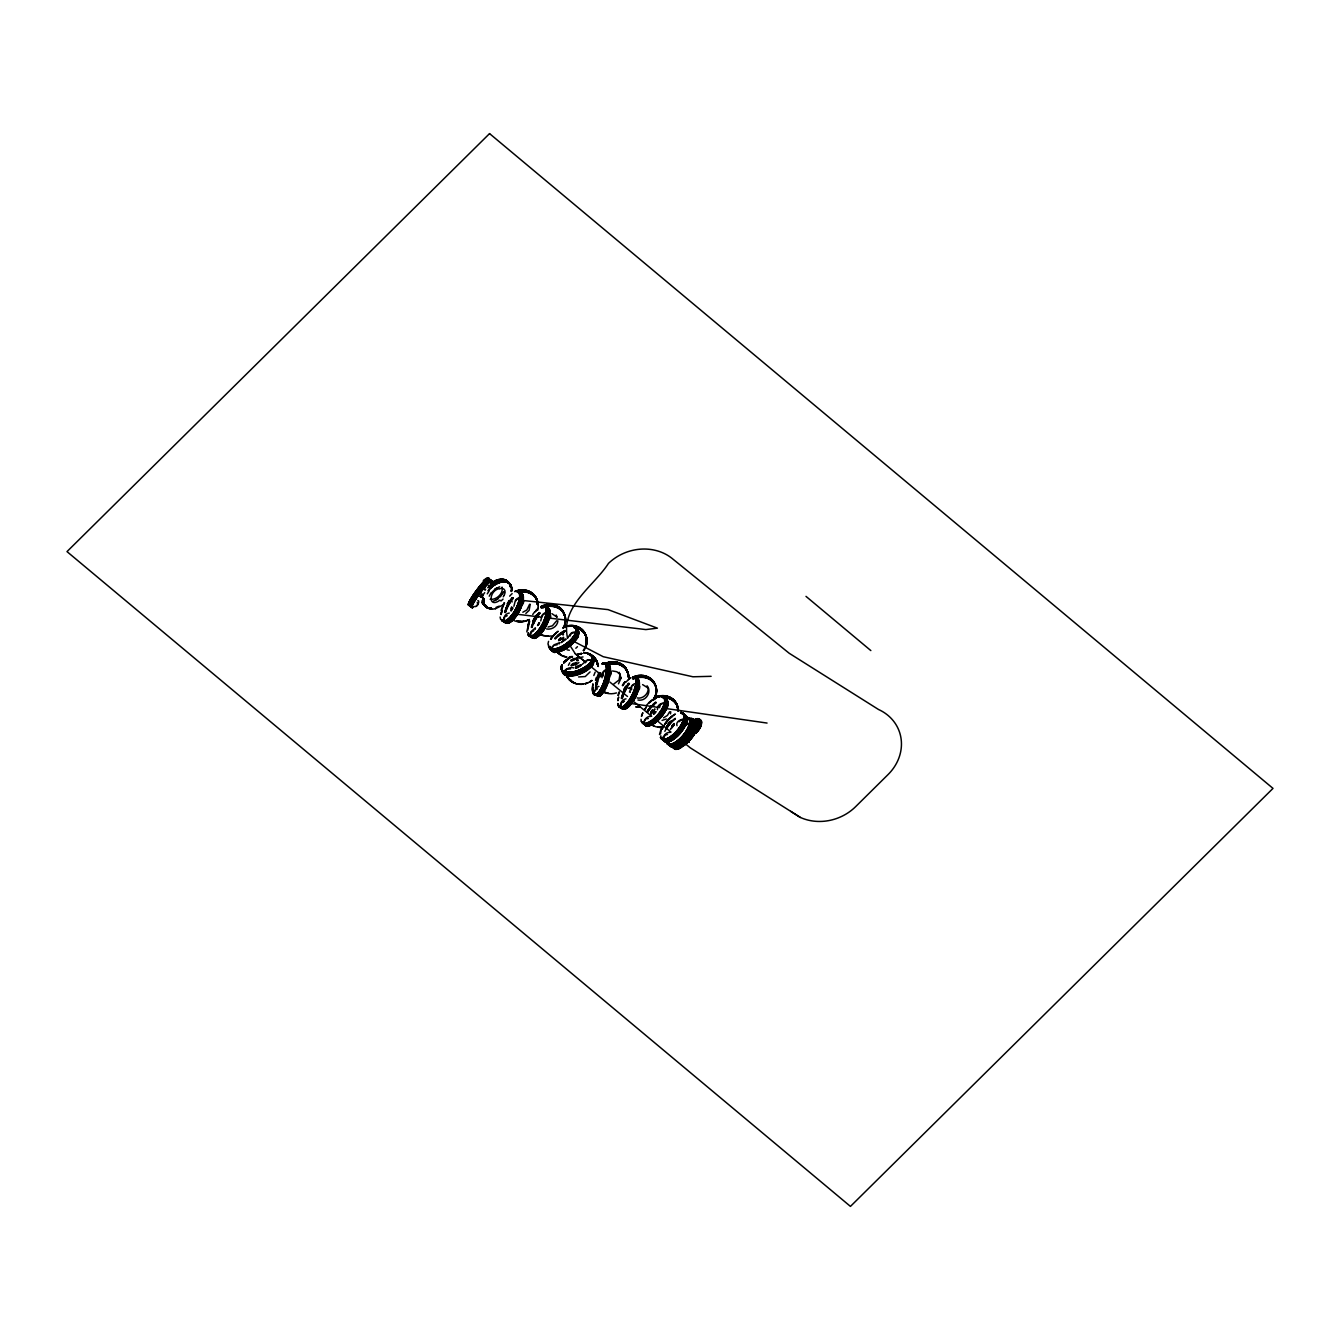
<?xml version="1.0" encoding="UTF-8"?>
<svg xmlns="http://www.w3.org/2000/svg" width="1340" height="1340" viewBox="0 0 1340 1340"><rect width="100%" height="100%" fill="white"/><g stroke="black" fill="none" stroke-linecap="round" stroke-linejoin="round"><path stroke-width="1.5" d="M477.744 604.273L477.241 602.33M526.804 631.894L529.25 620.923M527.608 630.42L529.685 621.124M660.587 733.818L661.039 730.719M649.431 725.526C640.537 727.871 643.619 716.062 650.771 716.364M644.306 721.657L645.177 719.697M668.627 741.556C659.431 743.901 663.066 731.958 669.95 732.394M686.164 723.064L685.293 725.024C688.944 720.367 696.683 727.57 690.736 730.786M485.532 589.567L485.08 589.818M485.599 589.047L485.381 589.349M484.862 589.918L485.331 589.634M511.813 601.559L512.265 601.894M538.613 616.249L537.826 617.104L538.613 616.266M563.604 634.088L562.482 634.524M577.105 660.486L578.093 660.436L577.071 660.051M578.093 660.436L577.239 660.101L578.126 660.469M600.822 676.549L599.918 676.382L600.889 676.231M629.231 687.788L628.962 688.191M669.23 718.726L669.263 718.826A16.499 6.884 -50.1 0 1 675.36 714.069A16.716 6.968 -50.1 0 0 669.196 718.709L668.61 718.96M563.319 634.741L562.867 634.256M577.607 660.536L577.523 659.682M653.635 705.292L653.25 706.113L652.915 705.175A16.716 6.968 -50.1 0 1 656.031 702.378A16.499 6.884 -50.1 0 0 647.589 711.841M603.586 675.729L603.218 672.764L605.044 670.469M659.565 707.369L660.62 704.421L662.697 703.45M653.434 713.382L654.607 709.329M670.469 713.868L670.77 711.791M600.605 676.415L600.119 676.281M621.056 678.057L618.477 683.836M468.682 603.687L469.586 604.692M659.481 734.555L661.206 728.391M529.618 604.273L526.838 610.002L522.834 612.229M537.608 610.37L538.328 606.451M557.909 620.822C557.591 626.249 551.762 630.034 546.62 628.962M549.752 617.137L548.747 619.114M537.055 614.893L538.178 615.194M563.37 634.54L562.482 634.507M653.233 705.192L653.568 706.046L652.915 705.192M668.442 718.86L669.481 718.475M547.96 643.987L548.562 641.357M631.559 689.832L631.576 687.638A3.166 2.797 -21.5 0 1 631.71 686.934M610.554 674.288L610.605 672.228L609.013 670.955M552.499 647.287L553.788 645.478M568.411 665.344L569.751 662.781M617.941 695.309L619.03 691.993M618.393 695.477L619.482 692.194M504.343 594.96C506.47 590.706 504.058 587.188 499.519 588.662M598.93 686.482C597.02 685.51 589.935 696.314 597.339 695.309A16.499 5.159 -72.5 0 0 607.74 681.038A16.499 5.159 -72.5 0 0 606.836 664.087M570.12 636.031L570.706 634.44A3.166 2.797 -21.5 0 1 573.219 632.731L575.245 633.15M501.06 610.42L504.125 602.682M501.813 609.449L504.544 602.899M527.776 625.344L529.2 621.392M537.893 615.311L537.725 614.574M668.945 741.824L668.208 743.75L673.233 746.966M593.821 675.494L595.161 672.161M669.648 711.741L667.387 715.476L663.468 717.838M483.254 580.706L486.671 578.076L490.49 580.505A16.716 2.328 -53.3 0 0 478.548 591.878A16.716 2.328 -53.3 0 0 471.328 606.484M483.79 580.84L484.477 579.818M597.339 695.309L599.734 696.247L601.292 694.807M666.583 708.374L666.533 705.778M679.011 721.757L681.893 719.496M491.328 584.608L490.658 581.409M510.691 608.913L511.696 606.802M621.006 703.483L620.856 706.23L623.552 707.922M556.703 620.755L552.432 625.78L548.027 627.019M489.234 596.183L490.859 593.201M504.309 617.472L504.544 620.705M573.771 667.973C570.639 666.014 558.211 671.29 566.988 676.03A16.499 14.623 -21.5 0 0 583.938 684.037A16.716 14.807 -21.5 0 1 566.703 676.03M650.938 714.488L651.994 712.612M503.254 596.819L504.343 594.943M510.858 610.638L512.517 607.724M511.26 610.889L512.969 608.058M538.027 624.658L539.233 622.664M537.575 625.579L539.25 622.782M538.278 625.261L539.668 622.933M594.843 691.038L595.814 689.815M610.538 675.193C614.072 665.561 599.499 668.827 602.112 677.789M562.716 640.018L563.872 638.142M590.052 671.926L585.262 676.549L578.579 676.951M585.262 662.831L586.2 661.374A3.166 2.797 -21.5 0 1 587.473 660.452M487.257 593.855L489.033 591.158M471.948 606.953A16.716 2.328 -53.3 0 1 479.184 592.347A16.716 2.328 -53.3 0 1 491.244 581.074L490.49 580.505M503.622 621.274L503.957 621.207A16.716 6.147 -62.3 0 0 518.295 610.973A16.716 6.147 -62.3 0 0 519.317 592.699M549.467 618.108L645.863 629.582L657.404 628.159L608.058 609.616L522.265 600.404L523.236 599.834M535.313 629.264L535.397 627.823L531.159 631.509L529.568 635.763L534.593 638.46L536.67 637.136M530.975 636.567L531.293 636.5A16.716 6.147 -62.3 0 0 545.681 626.266A16.716 6.147 -62.3 0 0 546.703 607.992M622.815 684.908L625.11 681.658M622.313 685.46L624.943 681.909M622.731 685.695L624.674 682.931M650.687 712.177L652.295 709.949M650.738 713.031L652.664 710.368M651.274 712.595L652.848 710.401M651.123 713.316L653.032 710.669M651.994 712.629L654.908 709.011M670.318 729.345L674.439 724.27M671.173 728.659L674.104 725.041M630.353 692.244L629.465 692.06L631.09 687.671A3.685 3.266 -21.5 0 1 632.932 684.807C634.741 681.876 641.424 684.79 639.582 688.023A3.685 3.266 -21.5 0 1 638.476 690.351M532.717 614.474L534.777 611.744M490.725 593.62L495.13 589.148L499.619 586.769M500.356 596.803L503.806 591.66L497.911 598.679M510.774 620.872L509.602 621.944M511.177 621.073L509.803 622.346M549.065 619.415C553.956 615.931 546.837 609.918 543.722 613.703A3.685 3.266 -21.5 0 0 541.795 616.534L540.74 620.939M646.466 705.376L649.113 702.462M653.87 713.332L655.444 711.59M653.535 714.12L655.746 711.674M654.087 713.952L655.93 711.925M671.558 726.213L674.02 723.483M671.859 726.397L674.087 723.935M477.844 600.555C479.955 600.236 477.978 605.529 476.671 606.082M477.476 604.859L476.32 605.781M535.631 610.739L538.077 608.226M535.397 611.777L537.558 609.549M558.663 639.733L560.622 637.773M558.596 640.436L560.773 638.259M559.182 640.219L561.091 638.309M558.947 640.755L561.075 638.611M560.103 640.252L563.537 637.22M643.736 723.315L643.904 723.449A16.499 6.884 -50.1 0 0 661.022 715.895A16.716 6.968 -50.1 0 0 664.004 698.391A16.499 6.884 -50.1 0 1 661.022 715.895A16.716 6.968 -50.1 0 1 643.719 723.483M663.099 739.496L662.932 739.345A16.499 6.884 -50.1 0 0 680.05 731.791A16.716 6.968 -50.1 0 0 683.031 714.287A16.499 6.884 -50.1 0 1 680.05 731.791A16.716 6.968 -50.1 0 1 662.731 739.379M669.514 744.856L669.347 744.722A16.499 6.884 -50.1 0 0 685.243 738.943A16.499 6.884 -50.1 0 0 691.34 720.552M685.192 739.596L686.934 739.948L684.506 739.027M575.815 648.259L577.456 646.684M575.312 665.26L578.93 662.53M591.844 666.215C595.144 664.757 592.045 658.644 589.114 659.749A3.685 3.266 -21.5 0 0 585.815 661.122L582.247 664.339M648.995 702.562L652.446 699.463M649.331 702.88L651.944 700.586M677.035 725.711C674.305 719.212 691.34 715.527 685.628 725.325L687.152 724.471M626.668 708.173C618.125 712.679 618.879 699.966 626.014 698.827M665.712 709.865C673.451 701.54 656.634 700.301 657.438 709.748M664.992 735.241L663.618 738.34L666.365 740.97M676.03 745.476L674.59 746.397M565.547 639.146L561.761 641.76M566.167 639.18L561.091 642.681M621.509 702.864L623.854 701.624M504.845 616.869L507.207 615.697M525.816 613.469L529.116 610.404L530.238 604.34M559.031 644.038L559.718 642.697L554.358 644.691L551.125 648.141L554.408 652.53L557.474 651.843M577.841 634.875L577.272 635.797M571.443 664.724L573.671 663.216M571.091 665.427L576.368 662.362M571.845 665.31L576.485 662.596M571.359 665.812L576.552 662.781M572.884 665.461L576.769 663.2M509.753 622.38C501.964 626.433 501.679 614.239 509.267 613.033M494.845 589.164L497.207 587.707M495.281 600.287L498.195 598.679M500.021 600.119C487.643 609.181 488.849 589.985 499.552 588.645M502.718 605.094L495.498 608.712M596.484 689.396L597.389 688.877M475.968 606.534L473.74 606.568M488.346 585.798L490.859 585.094M580.22 664.975L575.966 666.784M578.428 666.617L581.125 665.042M581.359 665.444L575.563 667.923M675.058 745.693L674.338 746.028A16.716 6.968 -50.1 0 0 691.356 732.947A16.499 6.884 -50.1 0 0 691.808 719.212M666.416 719.01L662.044 720.401M613.72 684.07L619.047 679.983L620.035 674.137M517.927 598.98L517.19 599.281A3.166 2.797 -21.5 0 0 515.699 600.99M544.677 613.787L543.94 614.089A3.166 2.797 -21.5 0 0 542.432 615.797M624.457 701.055L622.38 702.26M533.856 630.654L530.942 632.43L530.774 635.093M495.817 600.136L493.405 601.057M496.018 607.389L499.234 606.149M575.43 667.471L578.361 666.432M576.016 668.225L578.696 667.27M554.509 645.093L557.122 644.841M485.097 579.483L485.851 579.282A3.518 3.116 -21.5 0 1 487.492 579.399M600.37 694.84L598.176 694.924M646.533 718.86L648.326 718.491M665.729 734.889L667.521 734.521M491.998 609.248L495.465 608.729M535.548 637.153L534.074 637.136M711.121 676.315L692.947 676.784L603.218 656.701L573.905 641.441M672.479 716.13A16.716 6.968 -50.1 0 0 669.38 718.86L668.811 718.927M637.136 697.922C643.167 699.38 649.481 692.73 647.907 687.621M637.974 700.033C646.031 701.725 652.178 691.574 647.036 685.762M612.514 670.971L616.869 671.742L620.018 674.422M673.601 746.145L672.211 745.861M517.441 614.289L541.745 617.187M629.632 687.889L628.979 688.442M490.122 599.281C496.202 600.203 503.723 593.536 502.065 587.087M632.145 703.668L659.464 707.587M666.416 708.592L767.066 723.064M567.138 649.833L569.332 650.235M570.606 668.911L566.535 669.263L565.581 672.395M642.597 684.606L647.873 687.906M647.856 725.174L646.583 724.555M551.896 613.653L557.005 617.154M519.434 598.93L522.734 600.99M507.425 622.212L505.13 621.107M487.71 587.691C489.351 586.819 494.929 582.749 491.244 580.974M596.4 694.355L595.194 693.634M471.328 605.697L469.72 604.96A16.499 2.295 -53.3 0 1 476.739 590.521A16.716 2.328 -53.3 0 1 488.782 579.232A16.716 2.328 -53.3 0 0 476.521 590.37A16.716 2.328 -53.3 0 0 469.302 604.976M584.692 661.457L575.329 653.803L570.455 646.249M636.081 684.991L639.096 688.057A3.166 2.797 -21.5 0 1 638.627 689.447M513.89 606.283L515.046 601.727A3.685 3.266 -21.5 0 1 516.989 598.896C518.865 596.132 525.347 599.215 523.505 602.33A3.685 3.266 -21.5 0 1 521.562 605.144M531.779 636.031L533.404 636.869M567.708 675.394L566.602 674.573M555.145 651.441L552.968 649.197M567.607 638.142C560.103 606.802 593.804 586.183 608.477 563.386A46.498 41.222 -21.5 0 1 673.283 559.4L789.176 653.25L878.521 709.496A46.498 41.222 -21.5 0 1 888.068 774.554L855.691 806.596A46.498 41.222 -21.5 0 1 800.365 817.45L790.684 811.32M488.229 579.784L490.021 580.907M800.365 817.45L690.368 747.888L682.311 741.305M664.104 703.751L666.064 705.276M548.479 614.842L549.467 615.797M567.423 638.091L570.254 634.272A3.685 3.266 -21.5 0 1 573.202 632.279C576.083 630.319 580.304 635.847 577.49 637.907A3.685 3.266 -21.5 0 1 575.446 639.649M575.329 653.803L585.63 662.228M602.615 676.114L591.158 666.818A3.685 3.266 -21.5 0 1 590.354 667.27M609.784 681.993L627.505 696.482M633.954 701.758L651.676 716.247M656.516 720.2L671.022 732.076M805.993 596.367L870.849 650.587M683.886 720.166L685.728 721.825M670.251 744.337L671.608 745.476M663.669 739.68L663.501 739.831A16.716 6.968 -50.1 0 0 680.871 732.478A16.716 6.968 -50.1 0 0 683.785 714.923M619.181 672.278L621.073 678.073M591.292 661.709L591.962 663.317M556.15 615.01L556.954 616.886M500.105 617.003L500.574 619.247M663.032 737.101L663.434 739.764A16.499 6.884 -50.1 0 0 680.636 732.277A16.499 6.884 -50.1 0 0 683.5 714.94M523.019 602.347A3.166 2.797 -21.5 0 1 521.997 604.306M576.602 638.359A3.166 2.797 -21.5 0 1 575.295 639.247M588.243 660.235A3.166 2.797 -21.5 0 1 589.031 660.201M632.53 685.661A3.166 2.797 -21.5 0 1 633.15 685.176M689.614 719.798A16.716 6.968 -50.1 0 1 685.293 739.01A16.716 6.968 -50.1 0 1 668.995 742.628M690.167 719.312A16.716 6.968 -50.1 0 1 683.986 737.921A16.716 6.968 -50.1 0 1 668.024 743.801L668.191 743.6A16.499 6.884 -50.1 0 0 683.936 737.854A16.499 6.884 -50.1 0 0 690.033 719.463M688.861 719.178A16.716 6.968 -50.1 0 1 685.963 736.732A16.716 6.968 -50.1 0 1 668.576 744.253M689.447 719.664A16.716 6.968 -50.1 0 1 685.125 738.876A16.716 6.968 -50.1 0 1 668.811 742.494M689.045 719.312A16.716 6.968 -50.1 0 1 686.13 736.866A16.716 6.968 -50.1 0 1 668.744 744.404L668.945 744.37A16.499 6.884 -50.1 0 0 686.063 736.816A16.499 6.884 -50.1 0 0 688.928 719.48A16.499 6.884 -50.1 0 1 685.896 736.682A16.499 6.884 -50.1 0 1 668.71 744.119M689.346 719.831A16.499 6.884 -50.1 0 1 686.465 737.168A16.499 6.884 -50.1 0 1 669.297 744.605M687.286 717.855A16.716 6.968 -50.1 0 1 684.388 735.409A16.716 6.968 -50.1 0 1 667.002 742.946A16.499 6.884 -50.1 0 0 684.321 735.358A16.499 6.884 -50.1 0 0 687.186 718.022M687.738 718.491A16.499 6.884 -50.1 0 1 684.857 735.811A16.499 6.884 -50.1 0 1 667.688 743.264M687.839 718.324A16.716 6.968 -50.1 0 1 684.941 735.861A16.716 6.968 -50.1 0 1 667.538 743.399M687.018 717.888A16.499 6.884 -50.1 0 1 684.137 735.225A16.499 6.884 -50.1 0 1 666.968 742.662M687.119 717.721A16.716 6.968 -50.1 0 1 684.221 735.258A16.716 6.968 -50.1 0 1 666.834 742.795M686.716 717.369A16.716 6.968 -50.1 0 1 683.802 734.923A16.716 6.968 -50.1 0 1 666.416 742.461M686.599 717.537A16.499 6.884 -50.1 0 1 683.735 734.873A16.499 6.884 -50.1 0 1 666.566 742.31M686.432 717.403A16.499 6.884 -50.1 0 1 684.874 733.03A16.499 6.884 -50.1 0 1 667.504 743.616M686.532 717.235A16.716 6.968 -50.1 0 1 683.635 734.772A16.716 6.968 -50.1 0 1 666.248 742.31M694.103 720.082A8.241 3.434 -50.1 0 1 697.487 724.488M693.986 720.3A7.889 3.3 -50.1 0 1 697.236 724.521M693.952 720.568A7.554 3.149 -50.1 0 1 697.068 724.622M694.288 721.691A6.599 2.747 -50.1 0 1 696.381 721.071M697.118 721.305A6.599 2.747 -50.1 0 1 697.554 721.892M696.884 721.925A5.963 2.496 -50.1 0 1 697.42 723.265M694.991 721.54A5.963 2.496 -50.1 0 1 697.051 722.964M694.036 721.707A6.332 2.647 -50.1 0 1 697.303 722.746M693.768 720.468A7.487 3.132 -50.1 0 1 696.85 724.471M693.802 720.133A7.889 3.3 -50.1 0 1 697.051 724.37M693.936 719.881A8.308 3.467 -50.1 0 1 697.353 724.337M694.991 719.547A9.682 4.037 -50.1 0 1 699.949 720.434A9.682 4.037 -50.1 0 1 696.381 728.809M696.7 729.061A9.682 4.037 -50.1 0 0 698.375 718.893A9.682 4.037 -50.1 0 1 696.783 729.144M695.309 719.798A9.682 4.037 -50.1 0 1 696.968 719.094M698.76 719.212A9.682 4.037 -50.1 0 1 697.085 729.379M699.028 719.429A9.682 4.037 -50.1 0 1 697.336 729.596M699.312 719.681A9.682 4.037 -50.1 0 1 695.946 731.707M698.207 720.133A9.682 4.037 -50.1 0 1 701.272 724.103A9.682 4.037 -50.1 0 1 694.455 733.566A9.682 4.037 -50.1 0 0 701.356 724.186A9.682 4.037 -50.1 0 0 698.308 720.2M701.423 723.935A8.308 3.467 -50.1 0 1 695.343 733.466M701.188 724.186A7.889 3.3 -50.1 0 1 695.393 733.265M700.854 724.387A7.487 3.132 -50.1 0 1 699.195 728.742M695.36 732.98A7.487 3.132 -50.1 0 0 698.056 730.317A7.889 3.3 -50.1 0 1 695.209 733.114M699.312 725.426A6.599 2.747 -50.1 0 1 698.81 726.749M700.719 724.203A7.554 3.149 -50.1 0 1 699.044 728.608M701.004 724.035A7.889 3.3 -50.1 0 1 699.245 728.642M701.205 723.818A8.241 3.434 -50.1 0 1 695.175 733.281M681.457 747.218A8.308 3.467 -50.1 0 1 676.365 748.725M681.507 747A7.889 3.3 -50.1 0 1 676.667 748.44M681.457 746.732A7.487 3.132 -50.1 0 1 678.794 748.206M681.29 746.615A7.554 3.149 -50.1 0 1 678.593 748.105M681.323 746.849A7.889 3.3 -50.1 0 1 676.482 748.29M681.273 747.033A8.241 3.434 -50.1 0 1 676.231 748.541M680.251 746.983A9.581 3.986 -50.1 0 1 673.534 746.581M680.653 747.318A9.581 3.986 -50.1 0 1 673.936 746.916M677.219 747.117A9.581 3.986 -50.1 0 1 672.479 746.832A9.581 3.986 -50.1 0 0 677.32 747.184M677.638 747.452A9.581 3.986 -50.1 0 1 672.898 747.167M678.174 747.904A9.581 3.986 -50.1 0 1 673.25 746.346M694.237 720.987A16.716 6.968 -50.1 0 1 692.663 736.799A16.716 6.968 -50.1 0 1 675.075 747.536M692.947 719.898A16.716 6.968 -50.1 0 1 692.562 733.952A16.716 6.968 -50.1 0 1 675.628 747.033M693.483 720.351A16.716 6.968 -50.1 0 1 691.909 736.179A16.716 6.968 -50.1 0 1 674.322 746.899M694.07 720.836A16.716 6.968 -50.1 0 1 692.479 736.665A16.716 6.968 -50.1 0 1 674.908 747.402M693.668 720.501A16.716 6.968 -50.1 0 1 692.077 736.313A16.716 6.968 -50.1 0 1 674.489 747.05M693.551 720.669A16.499 6.884 -50.1 0 1 691.993 736.297A16.499 6.884 -50.1 0 1 674.623 746.882M693.383 720.518A16.499 6.884 -50.1 0 1 692.998 734.404A16.499 6.884 -50.1 0 1 676.281 747.318M694.137 721.155A16.499 6.884 -50.1 0 1 692.562 736.782A16.499 6.884 -50.1 0 1 675.209 747.368M693.969 721.004A16.499 6.884 -50.1 0 1 692.395 736.631A16.499 6.884 -50.1 0 1 675.042 747.234M691.909 719.044A16.716 6.968 -50.1 0 1 691.524 733.097A16.716 6.968 -50.1 0 1 674.59 746.179M674.707 746.011A16.499 6.884 -50.1 0 0 691.423 733.081A16.716 6.968 -50.1 0 0 691.742 718.893M692.83 720.066A16.499 6.884 -50.1 0 1 692.462 733.935A16.499 6.884 -50.1 0 1 675.729 746.866M692.361 719.664A16.499 6.884 -50.1 0 1 691.976 733.549A16.499 6.884 -50.1 0 1 675.26 746.464M692.462 719.496A16.716 6.968 -50.1 0 1 692.077 733.549A16.716 6.968 -50.1 0 1 675.142 746.631M691.641 719.061A16.499 6.884 -50.1 0 1 692.311 731.188A16.499 6.884 -50.1 0 1 676.934 745.526M688.894 718.893A16.716 6.968 -50.1 0 1 693.634 727.369A16.716 6.968 -50.1 0 1 679.313 744.119M691.222 718.726A16.499 6.884 -50.1 0 1 692.78 729.111A16.499 6.884 -50.1 0 1 679.346 743.968M688.643 718.91A16.499 6.884 -50.1 0 1 693.852 725.694A16.499 6.884 -50.1 0 1 682.228 741.791A16.716 6.968 -50.1 0 0 694.003 725.61A16.716 6.968 -50.1 0 0 688.726 718.743M628.259 676.097A16.716 14.807 -21.5 0 0 604.909 664.104A16.499 14.623 -21.5 0 1 628.008 676.013M607.673 663.2A16.499 14.623 -21.5 0 1 628.058 676.114M628.829 677.538A16.716 14.807 -21.5 0 0 608.193 664.456A16.499 14.623 -21.5 0 1 628.628 677.554M616.517 692.914A16.716 14.807 -21.5 0 1 604.038 692.278A16.499 14.623 -21.5 0 0 608.058 693.333M628.678 677.186A16.716 14.807 -21.5 0 0 608.042 664.104A16.499 14.623 -21.5 0 1 628.443 677.085M607.857 693.149A16.716 14.807 -21.5 0 1 603.888 691.926M608.109 664.288A16.499 14.623 -21.5 0 1 628.477 677.186A16.716 14.807 -21.5 0 0 608.008 664.004A16.499 14.623 -21.5 0 1 628.309 676.75M607.807 693.048A16.716 14.807 -21.5 0 1 603.854 691.825M607.874 663.652A16.716 14.807 -21.5 0 1 628.51 676.733M607.807 663.534A16.499 14.623 -21.5 0 1 628.192 676.449M607.757 663.367A16.716 14.807 -21.5 0 1 628.393 676.432M604.826 663.803A16.499 14.623 -21.5 0 1 627.338 671.843M636.014 678.207A16.499 14.623 -21.5 0 1 655.947 694.857M636.048 706.867A16.499 14.623 -21.5 0 0 640.252 707.051A16.716 14.807 -21.5 0 1 635.947 706.951M635.931 677.923A16.716 14.807 -21.5 0 1 656.114 694.79M632.949 678.325A16.716 14.807 -21.5 0 1 652.061 680.335A16.716 14.807 -21.5 0 1 654.188 697.839M633.083 678.66A16.716 14.807 -21.5 0 1 652.195 680.67A16.716 14.807 -21.5 0 1 654.322 698.173M655.813 686.817A16.499 14.623 -21.5 0 1 654.188 698.207M633.217 678.928A16.499 14.623 -21.5 0 1 654.171 683.367M656.148 689.531A16.716 14.807 -21.5 0 0 632.698 677.688A16.499 14.623 -21.5 0 1 655.377 685.745M633.033 678.492A16.499 14.623 -21.5 0 1 655.629 686.381M632.916 678.191A16.499 14.623 -21.5 0 1 655.511 686.08M632.832 678.023A16.716 14.807 -21.5 0 1 655.712 686.013M655.444 685.309A16.716 14.807 -21.5 0 0 632.564 677.32A16.499 14.623 -21.5 0 1 655.193 685.276M617.79 703.617A16.716 5.997 -64.1 0 0 630.939 697.353A16.716 5.997 -64.1 0 0 632.731 677.018A16.499 5.929 -64.1 0 1 630.889 697.286A16.499 5.929 -64.1 0 1 617.891 703.483M617.908 700.586A16.716 5.997 -64.1 0 1 618.644 697.001A16.499 5.929 -64.1 0 0 618.025 700.485M626.132 682.06A16.716 5.997 -64.1 0 1 630.755 677.755M634.088 677.688A16.716 5.997 -64.1 0 1 633.318 696.08A16.716 5.997 -64.1 0 1 619.633 706.532M633.234 677.269A16.716 5.997 -64.1 0 1 631.442 697.587A16.716 5.997 -64.1 0 1 618.276 703.852M633.15 677.454A16.499 5.929 -64.1 0 1 632.396 695.628A16.499 5.929 -64.1 0 1 618.879 705.946M628.477 679.631A16.499 5.929 -64.1 0 1 630.705 677.94M620.872 707.135A16.716 5.997 -64.1 0 0 634.557 696.683A16.716 5.997 -64.1 0 0 635.327 678.291A16.499 5.929 -64.1 0 1 634.49 696.649A16.499 5.929 -64.1 0 1 620.973 706.967M622.531 694.338A16.716 5.997 -64.1 0 1 625.68 687.822M626.417 686.616A16.716 5.997 -64.1 0 1 628.728 683.316A16.499 5.929 -64.1 0 0 621.341 698.19M634.021 677.872A16.499 5.929 -64.1 0 1 633.267 696.046A16.499 5.929 -64.1 0 1 619.75 706.364M620.319 706.649A16.499 5.929 -64.1 0 0 634.758 694.371A16.716 5.997 -64.1 0 0 632.681 678.693A16.499 5.929 -64.1 0 1 634.758 694.371A16.716 5.997 -64.1 0 1 620.219 706.817M635.462 678.576A16.499 5.929 -64.1 0 1 634.708 696.75A16.499 5.929 -64.1 0 1 621.191 707.068M621.559 698.291A16.499 5.929 -64.1 0 1 628.946 683.551M635.545 678.392A16.716 5.997 -64.1 0 1 634.775 696.783A16.716 5.997 -64.1 0 1 621.073 707.235M622.748 694.438A16.716 5.997 -64.1 0 1 625.881 687.923M626.618 686.716A16.716 5.997 -64.1 0 1 628.929 683.417M636.031 678.626A16.716 5.997 -64.1 0 1 635.26 697.034A16.716 5.997 -64.1 0 1 621.576 707.47M624.993 690.703A16.716 5.997 -64.1 0 1 627.12 686.951M635.964 678.811A16.499 5.929 -64.1 0 1 635.194 696.984A16.499 5.929 -64.1 0 1 621.676 707.302M622.045 698.542A16.499 5.929 -64.1 0 1 629.431 683.785M636.165 678.911A16.499 5.929 -64.1 0 1 635.411 697.085A16.499 5.929 -64.1 0 1 621.894 707.403A16.716 5.997 -64.1 0 0 635.462 697.135A16.716 5.997 -64.1 0 0 636.232 678.727M622.246 698.643A16.499 5.929 -64.1 0 1 627.355 687.135M591.761 680.603A16.499 14.623 -21.5 0 1 589.349 682.144A16.716 14.807 -21.5 0 0 591.844 680.636M598.21 666.499A16.499 14.623 -21.5 0 0 592.146 657.035A16.499 7.638 -22.9 0 1 576.066 671.909A16.499 7.638 -22.9 0 1 562.281 665.611A16.716 7.739 -22.9 0 0 580.136 670.553A16.716 7.739 -22.9 0 0 588.712 654.272M592.23 656.768A16.716 14.807 -21.5 0 1 598.377 666.349M583.838 652.831A16.716 14.807 -21.5 0 1 586.635 653.233M587.975 653.602A16.716 14.807 -21.5 0 1 597.808 664.908M587.925 653.886A16.499 14.623 -21.5 0 1 597.64 665.059M571.409 680.888A16.716 14.807 -21.5 0 1 566.318 675.025M588.143 654.037A16.716 14.807 -21.5 0 1 597.975 665.36M571.527 680.737A16.499 14.623 -21.5 0 1 568.579 678.174M591.711 655.93A16.499 14.623 -21.5 0 1 597.774 665.394M566.619 675.243A16.499 14.623 -21.5 0 0 571.644 681.021A16.716 14.807 -21.5 0 1 566.435 675.327M591.828 656.231A16.499 14.623 -21.5 0 1 597.891 665.695M591.744 680.385A16.716 14.807 -21.5 0 1 589.298 681.943M587.992 682.579A16.716 14.807 -21.5 0 1 585.228 683.534M575.379 683.367A16.716 14.807 -21.5 0 1 566.602 675.762M592.129 656.516A16.716 14.807 -21.5 0 1 598.277 666.097M583.687 652.48A16.716 14.807 -21.5 0 1 597.657 664.556A16.499 14.623 -21.5 0 0 583.67 652.664M575.463 683.182A16.499 14.623 -21.5 0 1 566.803 675.678M591.995 656.667A16.499 14.623 -21.5 0 1 598.059 666.131M591.962 656.064A16.716 14.807 -21.5 0 1 598.092 665.645M545.598 607.003A16.499 14.623 -21.5 0 1 562.482 611.61A16.499 14.623 -21.5 0 1 562.984 628.058A16.716 7.504 -37.4 0 1 569.885 625.68M548.596 636.081A16.499 14.623 -21.5 0 1 545.782 635.964M542.817 607.841A16.716 14.807 -21.5 0 1 561.761 610.521A16.716 14.807 -21.5 0 1 563.152 628.142M551.46 635.914A16.716 14.807 -21.5 0 1 540.439 634.591M540.941 607.054A16.716 14.807 -21.5 0 1 564.693 615.211M541.042 607.221A16.499 14.623 -21.5 0 1 564.492 615.261M542.667 607.472A16.716 14.807 -21.5 0 1 560.12 608.863A16.716 14.807 -21.5 0 1 564.81 624.088M544.207 635.562A16.716 14.807 -21.5 0 1 540.305 634.222M542.75 607.64A16.499 14.623 -21.5 0 1 565.312 620.169M565.346 619.716A16.716 14.807 -21.5 0 0 541.193 607.69A16.499 14.623 -21.5 0 1 564.626 615.613M541.293 607.857A16.499 14.623 -21.5 0 1 565.145 619.733M541.075 607.389A16.716 14.807 -21.5 0 1 565.229 619.432M540.757 606.585A16.716 14.807 -21.5 0 1 564.91 618.628M540.908 606.853A16.499 14.623 -21.5 0 1 564.358 614.909M517.475 590.856A16.716 14.807 -21.5 0 1 537.591 604.558M537.005 600.739A16.499 14.623 -21.5 0 1 537.39 604.558M517.525 591.041A16.499 14.623 -21.5 0 1 535.514 597.221M504.024 621.643A16.499 6.08 -62.3 0 0 517.994 608.377A16.499 6.08 -62.3 0 0 518.027 592.246A16.716 14.807 -21.5 0 1 538.211 606.099M529.451 619.482A16.716 14.807 -21.5 0 1 512.986 620.169M528.061 619.968A16.499 14.623 -21.5 0 1 525.364 620.973M523.974 621.308A16.499 14.623 -21.5 0 1 516.955 621.325M518.128 592.582A16.499 14.623 -21.5 0 1 537.608 602.28M523.856 621.14A16.716 14.807 -21.5 0 1 516.754 621.14M517.944 592.045A16.716 14.807 -21.5 0 1 537.658 601.861M520.992 621.291A16.499 14.623 -21.5 0 1 518.178 621.191M517.994 592.213A16.499 14.623 -21.5 0 1 537.457 601.928M537.491 601.426A16.716 14.807 -21.5 0 0 517.776 591.593A16.499 14.623 -21.5 0 1 533.354 594.977M535.816 597.958A16.499 14.623 -21.5 0 1 537.29 601.476M517.692 591.476A16.499 14.623 -21.5 0 1 537.173 601.174M517.659 591.308A16.716 14.807 -21.5 0 1 537.374 601.124M537.491 604.306A16.716 14.807 -21.5 0 0 514.644 591.61A16.499 14.623 -21.5 0 1 537.256 604.206M568.11 625.981A16.716 14.807 -21.5 0 1 586.317 641.726M568.127 626.165A16.499 14.623 -21.5 0 1 586.166 637.823M574.424 627.405A16.716 14.807 -21.5 0 1 583.537 650.654M572.532 657.103A16.716 14.807 -21.5 0 1 569.651 657.387M566.82 657.22A16.716 14.807 -21.5 0 1 557.406 652.279M577.071 628.192A16.499 14.623 -21.5 0 1 583.386 650.553M569.668 657.203A16.499 14.623 -21.5 0 0 572.515 656.918A16.716 14.807 -21.5 0 1 569.517 657.019M564.173 656.416A16.499 14.623 -21.5 0 1 557.574 652.161M574.274 627.036A16.716 14.807 -21.5 0 1 583.403 650.302M566.686 656.868A16.716 14.807 -21.5 0 1 563.956 656.248M560.271 654.506A16.716 14.807 -21.5 0 1 557.273 651.927M576.887 627.74A16.499 14.623 -21.5 0 1 585.379 646.6M572.331 656.449A16.499 14.623 -21.5 0 1 569.483 656.734M560.355 654.238A16.499 14.623 -21.5 0 1 557.39 651.692M574.106 626.601A16.716 14.807 -21.5 0 1 585.429 646.316M560.087 654.071A16.716 14.807 -21.5 0 1 557.088 651.475M586.468 638.577A16.499 14.623 -21.5 0 1 586.401 642.446M560.221 653.903A16.499 14.623 -21.5 0 1 557.256 651.357M576.753 627.388A16.499 14.623 -21.5 0 1 585.429 634.892M586.351 638.275A16.499 14.623 -21.5 0 1 586.284 642.145M576.635 627.103A16.499 14.623 -21.5 0 1 585.312 634.591M568.277 626.433A16.716 14.807 -21.5 0 1 586.485 642.162M565.195 626.467A16.716 14.807 -21.5 0 1 586.267 637.538M565.212 626.534A16.499 14.623 -21.5 0 1 586.032 637.471M503.053 599.081A16.499 10.017 -42.7 0 1 500.925 601.024M486.169 605.63A16.499 10.017 -42.7 0 1 482.166 602.297M494.41 581.175A16.499 10.017 -42.7 0 1 508.496 582.967A16.716 10.15 -42.7 0 0 491.981 582.414M510.389 586.702A16.716 10.15 -42.7 0 0 491.797 584.324A16.499 10.017 -42.7 0 1 510.205 586.786M487.056 606.886A16.716 10.15 -42.7 0 1 482.283 600.739M482.584 603.05A16.716 10.15 -42.7 0 0 484.209 605.144A16.499 10.017 -42.7 0 1 482.735 602.916M492.55 583.051A16.716 10.15 -42.7 0 1 509.233 583.469M486.052 605.797A16.716 10.15 -42.7 0 1 481.998 602.414M484.075 604.993A16.716 10.15 -42.7 0 1 482.45 602.899M492.417 582.9A16.716 10.15 -42.7 0 1 509.116 583.336M484.209 604.843A16.499 10.017 -42.7 0 1 482.618 602.782M494.862 581.66A16.499 10.017 -42.7 0 1 508.949 583.453A16.499 10.017 -42.7 0 0 494.996 581.794M490.909 608.142A16.716 10.15 -42.7 0 1 487.844 607.74M485.415 606.467A16.716 10.15 -42.7 0 1 483.321 598.36M489.301 588.042A16.716 10.15 -42.7 0 1 510.456 584.793M491.11 608.109A16.499 10.017 -42.7 0 1 488.095 607.724M485.7 606.451A16.499 10.017 -42.7 0 1 483.623 598.444M489.536 588.26A16.499 10.017 -42.7 0 1 510.423 585.061M487.174 606.719A16.499 10.017 -42.7 0 1 482.45 600.655M487.542 607.12A16.499 10.017 -42.7 0 1 483.07 597.841M509.87 584.458A16.499 10.017 -42.7 0 0 492.232 584.843A16.716 10.15 -42.7 0 1 510.038 584.341M487.425 607.288A16.716 10.15 -42.7 0 1 482.886 597.891M489.753 588.528A16.716 10.15 -42.7 0 1 505.398 581.594A16.716 10.15 -42.7 0 1 511.378 591.292A16.499 10.017 -42.7 0 0 505.297 581.761A16.499 10.017 -42.7 0 0 489.854 588.612M491.344 608.628A16.716 10.15 -42.7 0 1 483.757 598.846A16.499 10.017 -42.7 0 0 491.428 608.461M511.344 591.476A16.499 10.017 -42.7 0 0 504.393 581.811A16.499 10.017 -42.7 0 0 488.078 590.89A16.716 10.15 -42.7 0 1 504.477 581.644A16.716 10.15 -42.7 0 1 511.512 591.426M491.562 608.594A16.499 10.017 -42.7 0 1 484.075 598.947M491.479 608.762A16.716 10.15 -42.7 0 1 483.891 598.98M543.269 606.183A16.716 6.147 -62.3 0 1 542.248 624.457A16.716 6.147 -62.3 0 1 528.01 634.624M544.811 607.003A16.716 6.147 -62.3 0 1 543.789 625.278A16.716 6.147 -62.3 0 1 529.551 635.428M544.157 606.652A16.716 6.147 -62.3 0 1 542.063 626.819A16.716 6.147 -62.3 0 1 528.412 632.849M543.471 606.3A16.716 6.147 -62.3 0 1 542.449 624.574A16.716 6.147 -62.3 0 1 528.211 634.725M543.956 606.551A16.716 6.147 -62.3 0 1 541.863 626.718A16.716 6.147 -62.3 0 1 528.211 632.731M543.889 606.735A16.499 6.08 -62.3 0 1 542.884 624.792A16.499 6.08 -62.3 0 1 528.814 634.825M544.09 606.836A16.499 6.08 -62.3 0 1 543.085 624.892A16.499 6.08 -62.3 0 1 529.015 634.926M543.202 606.384A16.499 6.08 -62.3 0 1 542.197 624.423A16.499 6.08 -62.3 0 1 528.128 634.457M543.404 606.484A16.499 6.08 -62.3 0 1 542.399 624.524A16.499 6.08 -62.3 0 1 528.329 634.557M546.017 607.64A16.716 6.147 -62.3 0 1 544.995 625.914A16.716 6.147 -62.3 0 1 530.757 636.065M532.633 623.385A16.716 6.147 -62.3 0 1 534.493 619.465M536.72 615.764A16.716 6.147 -62.3 0 1 539.149 612.531A16.499 6.08 -62.3 0 0 531.36 627.204M545.95 607.824A16.499 6.08 -62.3 0 1 544.944 625.864A16.499 6.08 -62.3 0 1 530.875 635.897M544.727 607.188A16.499 6.08 -62.3 0 1 543.722 625.227A16.499 6.08 -62.3 0 1 529.652 635.26M545.296 607.472A16.499 6.08 -62.3 0 1 544.291 625.529A16.716 6.147 -62.3 0 1 530.104 635.73A16.499 6.08 -62.3 0 0 544.291 625.529A16.716 6.147 -62.3 0 0 545.38 607.288M536.117 615.512A16.499 6.08 -62.3 0 0 532.633 621.743A16.716 6.147 -62.3 0 1 536.067 615.429M546.15 607.924A16.499 6.08 -62.3 0 1 545.145 625.981A16.716 6.147 -62.3 0 1 530.958 636.182A16.499 6.08 -62.3 0 0 545.145 625.981A16.716 6.147 -62.3 0 0 546.234 607.74M531.561 627.304A16.499 6.08 -62.3 0 1 539.367 612.765M532.834 623.485A16.716 6.147 -62.3 0 1 534.694 619.566M536.921 615.864A16.716 6.147 -62.3 0 1 539.35 612.631M546.636 608.176A16.499 6.08 -62.3 0 1 545.631 626.232A16.499 6.08 -62.3 0 1 531.561 636.266M532.047 627.556A16.499 6.08 -62.3 0 1 539.853 613.017M546.837 608.293A16.499 6.08 -62.3 0 1 545.832 626.333A16.499 6.08 -62.3 0 1 531.762 636.366M533.605 623.837A16.499 6.08 -62.3 0 1 540.053 613.134M546.921 608.092A16.716 6.147 -62.3 0 1 545.899 626.366A16.716 6.147 -62.3 0 1 531.645 636.534M590.639 654.942A16.499 7.638 -22.9 0 1 577.892 670.77A16.499 7.638 -22.9 0 1 562.08 665.126M563.839 662.647A16.499 7.638 -22.9 0 1 569.835 657.94M561.812 664.958A16.716 7.739 -22.9 0 0 579.851 669.866A16.716 7.739 -22.9 0 0 588.428 653.585A16.499 7.638 -22.9 0 1 579.818 669.782A16.499 7.638 -22.9 0 1 561.996 664.925M563.587 662.446A16.716 7.739 -22.9 0 1 569.668 657.672A16.499 7.638 -22.9 0 0 563.755 662.446M588.511 653.786A16.716 7.739 -22.9 0 1 579.935 670.067A16.716 7.739 -22.9 0 1 561.895 665.159M563.671 662.647A16.716 7.739 -22.9 0 1 569.751 657.873M561.678 668.844A16.716 7.739 -22.9 0 0 580.505 671.39A16.716 7.739 -22.9 0 0 591.359 656.165A16.499 7.638 -22.9 0 1 580.455 671.307A16.499 7.638 -22.9 0 1 561.862 668.777M591.091 655.511A16.716 7.739 -22.9 0 1 578.193 671.541A16.716 7.739 -22.9 0 1 562.18 665.829M563.872 663.132A16.716 7.739 -22.9 0 1 566.552 660.654M592.246 657.203A16.499 7.638 -22.9 0 1 578.177 671.457A16.499 7.638 -22.9 0 1 561.594 668.141M591.861 657.354A16.716 7.739 -22.9 0 1 581.007 672.596A16.716 7.739 -22.9 0 1 562.18 670.034M570.806 660.402A16.716 7.739 -22.9 0 1 574.676 658.459A16.499 7.638 -22.9 0 0 570.89 660.469M591.694 657.471A16.499 7.638 -22.9 0 1 580.974 672.513A16.499 7.638 -22.9 0 1 562.381 669.983M576.049 658.007A16.499 7.638 -22.9 0 1 578.763 657.119M591.426 656.818A16.499 7.638 -22.9 0 1 582.649 670.955A16.499 7.638 -22.9 0 1 562.398 671.374M591.593 656.717A16.716 7.739 -22.9 0 1 580.739 671.96A16.716 7.739 -22.9 0 1 561.912 669.397M593.587 659.85A16.716 7.739 -22.9 0 1 579.349 674.271A16.716 7.739 -22.9 0 1 562.549 670.921M572.431 660.587A16.716 7.739 -22.9 0 1 575.044 659.347M593.302 659.732A16.499 7.638 -22.9 0 1 579.249 673.97A16.499 7.638 -22.9 0 1 562.666 670.67M571.192 661.156A16.499 7.638 -22.9 0 1 583.017 656.935M572.716 625.947A16.499 7.42 -37.4 0 1 569.031 641.76A16.716 7.504 -37.4 0 1 548.881 646.969M550.824 639.23A16.499 7.42 -37.4 0 1 556.083 633.234M572.582 625.78A16.499 7.42 -37.4 0 1 568.897 641.592A16.499 7.42 -37.4 0 1 548.914 646.684A16.499 7.42 -37.4 0 0 569.031 641.76A16.716 7.504 -37.4 0 0 572.833 625.797M550.69 639.046A16.499 7.42 -37.4 0 1 558.177 631.257A16.716 7.504 -37.4 0 0 550.539 639.063M572.699 625.629A16.716 7.504 -37.4 0 1 567.306 643.033A16.716 7.504 -37.4 0 1 548.395 644.657M573.721 626.952A16.716 7.504 -37.4 0 1 570.003 642.966A16.716 7.504 -37.4 0 1 549.752 648.125M575.413 627.137A16.716 7.504 -37.4 0 1 567.892 643.803A16.716 7.504 -37.4 0 1 549.333 647.555M550.673 639.247A16.716 7.504 -37.4 0 1 553.001 636.165M573.152 626.216A16.716 7.504 -37.4 0 1 569.433 642.245A16.716 7.504 -37.4 0 1 549.199 647.388M575.128 627.103A16.499 7.42 -37.4 0 1 567.708 643.552A16.499 7.42 -37.4 0 1 549.367 647.27M575.262 627.271A16.499 7.42 -37.4 0 1 567.825 643.736A16.499 7.42 -37.4 0 1 549.5 647.438M576.635 628.745A16.716 7.504 -37.4 0 1 569.115 645.411A16.716 7.504 -37.4 0 1 550.556 649.163A16.499 7.42 -37.4 0 0 569.065 645.344A16.499 7.42 -37.4 0 0 576.485 628.879M554.81 638.376A16.499 7.42 -37.4 0 1 564.743 630.587M575.681 627.823A16.499 7.42 -37.4 0 1 568.26 644.289A16.499 7.42 -37.4 0 1 549.919 648.007M573.956 627.589A16.499 7.42 -37.4 0 1 568.629 644.774A16.716 7.504 -37.4 0 1 549.785 646.466M549.953 646.382A16.499 7.42 -37.4 0 0 568.629 644.774A16.716 7.504 -37.4 0 0 574.09 627.438M576.619 629.046A16.499 7.42 -37.4 0 1 569.198 645.511A16.716 7.504 -37.4 0 1 550.69 649.347M550.857 649.213A16.499 7.42 -37.4 0 0 569.198 645.511A16.716 7.504 -37.4 0 0 576.769 628.912M554.944 638.56A16.499 7.42 -37.4 0 1 564.877 630.771M557.808 635.562A16.716 7.504 -37.4 0 1 561.242 632.865M550.673 647.622A16.716 7.504 -37.4 0 0 567.808 647.287A16.499 7.42 -37.4 0 0 577.071 629.649M559.232 635.043A16.716 7.504 -37.4 0 1 561.561 633.284M550.841 647.538A16.499 7.42 -37.4 0 0 567.775 647.203A16.499 7.42 -37.4 0 0 576.937 629.465A16.716 7.504 -37.4 0 1 567.808 647.287A16.499 7.42 -37.4 0 1 550.975 647.706M555.263 638.979A16.499 7.42 -37.4 0 1 565.195 631.19M558.344 636.198A16.499 7.42 -37.4 0 1 564.123 632.028M577.222 629.499A16.716 7.504 -37.4 0 1 567.942 647.471A16.716 7.504 -37.4 0 1 550.79 647.79M516.57 591.258A16.716 6.147 -62.3 0 1 515.548 609.533A16.716 6.147 -62.3 0 1 501.294 619.683M500.993 614.44A16.716 6.147 -62.3 0 1 501.796 610.872M509.686 596.149A16.716 6.147 -62.3 0 1 512.165 593.62M518.094 592.062A16.716 6.147 -62.3 0 1 517.072 610.337A16.716 6.147 -62.3 0 1 502.835 620.504M517.458 591.727A16.716 6.147 -62.3 0 1 516.436 610.002A16.716 6.147 -62.3 0 1 502.182 620.152M516.771 591.359A16.716 6.147 -62.3 0 1 515.749 609.633A16.716 6.147 -62.3 0 1 501.495 619.8M501.194 614.541A16.716 6.147 -62.3 0 1 501.998 610.99M517.257 591.61A16.716 6.147 -62.3 0 1 516.235 609.884A16.499 6.08 -62.3 0 1 502.299 619.985M517.173 591.794A16.499 6.08 -62.3 0 1 516.168 609.851A16.499 6.08 -62.3 0 1 502.098 619.884A16.716 6.147 -62.3 0 0 516.235 609.884A16.499 6.08 -62.3 0 0 517.374 591.912M516.486 591.443A16.499 6.08 -62.3 0 1 515.481 609.482A16.499 6.08 -62.3 0 1 501.411 619.532M501.11 614.34A16.499 6.08 -62.3 0 1 501.897 610.822M518.295 591.878A16.499 6.08 -62.3 0 1 514.61 611.459A16.499 6.08 -62.3 0 1 501.612 619.633M505.917 608.444A16.716 6.147 -62.3 0 1 509.233 602.012M510.004 600.822A16.716 6.147 -62.3 0 1 512.433 597.606M520.841 593.218A16.499 6.08 -62.3 0 1 517.156 612.799A16.499 6.08 -62.3 0 1 504.158 620.973M504.644 612.263A16.499 6.08 -62.3 0 1 512.45 597.724A16.716 6.147 -62.3 0 0 510.205 600.94M518.58 592.548A16.499 6.08 -62.3 0 1 517.575 610.588A16.716 6.147 -62.3 0 1 503.405 620.788M503.505 620.621A16.499 6.08 -62.3 0 0 517.575 610.588A16.716 6.147 -62.3 0 0 518.664 592.364M521.042 593.319A16.499 6.08 -62.3 0 1 517.357 612.916A16.499 6.08 -62.3 0 1 504.359 621.073M504.845 612.363A16.499 6.08 -62.3 0 1 512.65 597.824M521.143 593.134A16.716 6.147 -62.3 0 1 517.408 612.966A16.716 6.147 -62.3 0 1 504.242 621.241M506.118 608.561A16.716 6.147 -62.3 0 1 509.435 602.129M520.004 593.067A16.716 6.147 -62.3 0 1 518.982 611.341A16.499 6.08 -62.3 0 1 505.046 621.442M508.463 604.893A16.716 6.147 -62.3 0 1 510.691 601.191M519.92 593.252A16.499 6.08 -62.3 0 1 518.915 611.291A16.499 6.08 -62.3 0 1 504.845 621.325A16.716 6.147 -62.3 0 0 518.982 611.341A16.499 6.08 -62.3 0 0 520.121 593.352M513.136 598.092A16.499 6.08 -62.3 0 0 505.331 612.631A16.499 6.08 -62.3 0 1 513.337 598.193M520.205 593.168A16.716 6.147 -62.3 0 1 519.183 611.442A16.716 6.147 -62.3 0 1 504.929 621.593M663.468 697.587A16.499 14.623 -21.5 0 1 678.325 711.255M657.856 727.134A16.499 14.623 -21.5 0 0 660.654 727.385A16.716 14.807 -21.5 0 1 650.386 723.885M653.937 725.962A16.499 14.623 -21.5 0 1 650.57 723.851M662.01 697.353A16.716 14.807 -21.5 0 1 678.492 711.121M661.474 696.013A16.716 14.807 -21.5 0 1 677.956 709.798A16.716 14.807 -21.5 0 0 657.169 696.75A16.716 14.807 -21.5 0 1 660.051 696.18A16.499 14.623 -21.5 0 0 657.236 696.934A16.499 14.623 -21.5 0 1 660.067 696.365M677.202 706.013A16.499 14.623 -21.5 0 0 661.474 696.214A16.499 14.623 -21.5 0 1 677.152 705.912M678.09 710.133A16.716 14.807 -21.5 0 0 661.608 696.365A16.716 6.968 -50.1 0 1 657.354 715.66A16.716 6.968 -50.1 0 1 641.039 719.279M657.354 697.202A16.716 14.807 -21.5 0 1 660.184 696.532M661.608 696.549A16.499 14.623 -21.5 0 1 677.889 710.15M657.404 697.37A16.499 14.623 -21.5 0 1 660.201 696.716M654.372 697.604A16.716 14.807 -21.5 0 1 677.822 709.43M654.423 697.654A16.499 14.623 -21.5 0 1 677.571 709.346M661.927 727.151A16.716 14.807 -21.5 0 1 657.672 726.967M661.893 727.051A16.716 14.807 -21.5 0 1 659.029 727.034M664.841 731.355A16.499 6.884 -50.1 0 1 675.209 718.542M682.479 713.835A16.716 6.968 -50.1 0 1 679.564 731.389A16.716 6.968 -50.1 0 1 662.178 738.909M666.868 726.196A16.716 6.968 -50.1 0 1 668.61 723.885M683.601 714.773A16.716 6.968 -50.1 0 1 680.703 732.327A16.716 6.968 -50.1 0 1 663.317 739.864M666.667 727.871A16.716 6.968 -50.1 0 1 675.226 718.408M683.199 714.438A16.716 6.968 -50.1 0 1 680.284 731.992A16.716 6.968 -50.1 0 1 662.898 739.513M666.265 727.519A16.716 6.968 -50.1 0 1 668.777 724.035M684.908 715.192A16.499 6.884 -50.1 0 1 678.811 733.583A16.499 6.884 -50.1 0 1 663.049 739.379M666.365 727.536A16.499 6.884 -50.1 0 1 671.742 720.886M666.968 726.23A16.499 6.884 -50.1 0 1 671.558 720.753M683.668 715.091A16.499 6.884 -50.1 0 1 680.804 732.427A16.499 6.884 -50.1 0 1 663.635 739.864M666.952 728.022A16.499 6.884 -50.1 0 1 675.394 718.676M681.457 712.981A16.716 6.968 -50.1 0 1 677.119 732.193A16.716 6.968 -50.1 0 1 660.821 735.794M681.34 713.148A16.499 6.884 -50.1 0 1 678.476 730.484A16.499 6.884 -50.1 0 1 661.307 737.921A16.499 6.884 -50.1 0 0 678.308 730.333A16.716 6.968 -50.1 0 0 681.273 712.83M682.361 714.002A16.499 6.884 -50.1 0 1 679.497 731.339A16.499 6.884 -50.1 0 1 662.329 738.776M668.141 723.483A16.499 6.884 -50.1 0 1 670.034 721.305M681.893 713.6A16.499 6.884 -50.1 0 1 679.028 730.937A16.716 6.968 -50.1 0 1 661.709 738.524M661.843 738.374A16.499 6.884 -50.1 0 0 679.028 730.937A16.716 6.968 -50.1 0 0 681.993 713.433M681.172 712.997A16.499 6.884 -50.1 0 1 678.308 730.333A16.716 6.968 -50.1 0 1 660.989 737.921M680.871 712.495A16.716 6.968 -50.1 0 1 677.956 730.032A16.716 6.968 -50.1 0 1 660.57 737.569M680.754 712.662A16.499 6.884 -50.1 0 1 677.889 729.999A16.499 6.884 -50.1 0 1 660.721 737.436M664.037 725.577A16.499 6.884 -50.1 0 0 662.094 729.077A16.716 6.968 -50.1 0 1 663.937 725.577A16.499 6.884 -50.1 0 0 661.927 728.927M666.533 722.126A16.499 6.884 -50.1 0 0 664.808 724.421A16.716 6.968 -50.1 0 1 668.375 719.881A16.499 6.884 -50.1 0 0 664.64 724.27A16.716 6.968 -50.1 0 1 668.208 719.747M669.414 718.944A16.499 6.884 -50.1 0 1 672.479 716.247M680.586 712.511A16.499 6.884 -50.1 0 1 677.722 729.848A16.716 6.968 -50.1 0 1 660.402 737.436M660.553 737.285A16.499 6.884 -50.1 0 0 677.722 729.848A16.716 6.968 -50.1 0 0 680.703 712.344M661.809 728.96A16.716 6.968 -50.1 0 1 663.769 725.443M664.59 698.877A16.716 6.968 -50.1 0 1 661.675 716.431A16.716 6.968 -50.1 0 1 644.289 723.969M663.283 697.805A16.716 6.968 -50.1 0 1 660.385 715.342A16.716 6.968 -50.1 0 1 642.999 722.88M647.069 711.49A16.716 6.968 -50.1 0 1 648.711 709.128M649.599 707.989A16.716 6.968 -50.1 0 1 651.508 705.795A16.499 6.884 -50.1 0 0 647.17 711.49M664.422 698.743A16.716 6.968 -50.1 0 1 661.508 716.297A16.716 6.968 -50.1 0 1 644.121 723.818M647.488 711.825A16.716 6.968 -50.1 0 1 650 708.341M652.547 704.857A16.499 6.884 -50.1 0 1 655.612 702.16M664.489 699.061A16.499 6.884 -50.1 0 1 661.608 716.381A16.499 6.884 -50.1 0 1 644.44 723.818M647.756 711.976A16.499 6.884 -50.1 0 1 656.198 702.646M666.131 699.497A16.499 6.884 -50.1 0 1 660.034 717.888A16.499 6.884 -50.1 0 1 644.272 723.684M663.183 697.972A16.499 6.884 -50.1 0 1 660.319 715.292A16.499 6.884 -50.1 0 1 643.133 722.729M642.664 722.344A16.499 6.884 -50.1 0 0 658.426 716.531A16.499 6.884 -50.1 0 0 664.523 698.14A16.716 6.968 -50.1 0 1 658.476 716.615A16.716 6.968 -50.1 0 1 642.513 722.478M661.977 696.968A16.499 6.884 -50.1 0 1 659.113 714.304A16.716 6.968 -50.1 0 1 641.793 721.875M641.944 721.741A16.499 6.884 -50.1 0 0 659.113 714.304A16.716 6.968 -50.1 0 0 662.094 696.8M641.525 716.398A16.716 6.968 -50.1 0 1 642.781 713.064M644.741 709.547A16.716 6.968 -50.1 0 1 646.382 707.185M653.284 700.083A16.716 6.968 -50.1 0 1 656.382 698.023M661.407 696.482A16.499 6.884 -50.1 0 1 658.526 713.818A16.499 6.884 -50.1 0 1 641.357 721.255M641.492 716.163A16.499 6.884 -50.1 0 1 642.748 712.897M644.674 709.396A16.499 6.884 -50.1 0 1 646.282 707.085M653.116 700.066A16.499 6.884 -50.1 0 1 656.165 698.04M605.998 665.092A16.499 5.159 -72.5 0 1 608.494 681.273A16.499 5.159 -72.5 0 1 597.054 694.237M596.953 685.075A16.499 5.159 -72.5 0 1 600.655 672.998M605.814 664.841A16.716 5.226 -72.5 0 1 608.327 681.222A16.716 5.226 -72.5 0 1 596.752 694.355M596.903 683.718A16.716 5.226 -72.5 0 1 597.539 680.955M598.812 676.784A16.716 5.226 -72.5 0 1 600.404 672.847M605.948 663.585A16.716 5.226 -72.5 0 1 606.869 680.77A16.716 5.226 -72.5 0 1 596.25 695.259M606.668 663.819A16.716 5.226 -72.5 0 1 606.903 683.065A16.716 5.226 -72.5 0 1 595.999 694.103M595.898 684.824A16.716 5.226 -72.5 0 1 596.434 682.11M596.786 680.72A16.716 5.226 -72.5 0 1 598.059 676.549M606.886 663.886A16.716 5.226 -72.5 0 1 607.12 683.132A16.716 5.226 -72.5 0 1 596.216 694.187M596.116 684.891A16.716 5.226 -72.5 0 1 596.669 682.177M597.004 680.787A16.716 5.226 -72.5 0 1 597.824 677.99M595.764 688.559A16.499 5.159 -72.5 0 1 599.901 672.764M606.618 664.02A16.499 5.159 -72.5 0 1 607.523 680.971A16.499 5.159 -72.5 0 1 597.02 695.293M595.53 688.475A16.499 5.159 -72.5 0 1 599.683 672.697M602.782 663.886A16.716 5.226 -72.5 0 1 605.312 680.268A16.716 5.226 -72.5 0 1 593.737 693.4M602.749 664.071A16.499 5.159 -72.5 0 1 605.245 680.251A16.499 5.159 -72.5 0 1 593.821 693.216M605.898 663.786A16.499 5.159 -72.5 0 1 606.802 680.754A16.499 5.159 -72.5 0 1 596.317 695.075M596.149 680.486A16.499 5.159 -72.5 0 1 598.963 672.462M605.278 663.601A16.499 5.159 -72.5 0 1 605.513 682.596A16.499 5.159 -72.5 0 1 594.742 693.517M595.513 680.284A16.499 5.159 -72.5 0 1 596.317 677.521M603.72 664.171A16.716 5.226 -72.5 0 1 606.25 680.569A16.716 5.226 -72.5 0 1 594.675 693.684M602.246 663.719A16.716 5.226 -72.5 0 1 604.775 680.1A16.716 5.226 -72.5 0 1 593.201 693.232M592.682 690.87A16.716 5.226 -72.5 0 1 592.649 687.705M602.213 663.903A16.499 5.159 -72.5 0 1 604.708 680.083A16.499 5.159 -72.5 0 1 593.285 693.048M592.766 690.736A16.499 5.159 -72.5 0 1 592.732 687.604M601.995 663.836A16.499 5.159 -72.5 0 1 605.965 673.886A16.499 5.159 -72.5 0 1 596.92 693.869A16.499 5.159 -72.5 0 1 592.95 683.819A16.716 5.226 -72.5 0 0 596.886 694.07A16.716 5.226 -72.5 0 0 606.032 673.836A16.716 5.226 -72.5 0 0 602.029 663.652M481.847 594.122A16.716 2.328 -53.3 0 1 480.072 596.434M470.776 606.082A16.716 2.328 -53.3 0 1 478.012 591.476A16.716 2.328 -53.3 0 1 490.072 580.203M471.613 604.591A16.716 2.328 -53.3 0 1 476.102 592.766A16.716 2.328 -53.3 0 1 489.452 579.734M469.486 605.127A16.716 2.328 -53.3 0 1 476.722 590.505A16.499 2.295 -53.3 0 1 488.665 579.399M469.955 605.462A16.716 2.328 -53.3 0 1 477.191 590.856A16.716 2.328 -53.3 0 1 489.251 579.583M470.072 605.312A16.499 2.295 -53.3 0 1 477.207 590.873A16.499 2.295 -53.3 0 1 489.133 579.734M470.273 605.446A16.499 2.295 -53.3 0 1 477.409 591.024A16.499 2.295 -53.3 0 1 489.318 579.885M469.402 604.809A16.499 2.295 -53.3 0 1 476.554 590.387A16.499 2.295 -53.3 0 1 488.464 579.249M483.02 594.994A16.716 2.328 -53.3 0 1 481.244 597.305A16.499 2.295 -53.3 0 0 484.678 592.649M472.065 606.785A16.499 2.295 -53.3 0 1 479.201 592.364A16.499 2.295 -53.3 0 1 491.11 581.225M481.814 594.106A16.499 2.295 -53.3 0 1 480.072 596.384M470.893 605.914A16.499 2.295 -53.3 0 1 478.028 591.493A16.499 2.295 -53.3 0 1 489.938 580.354M482.367 594.508A16.499 2.295 -53.3 0 1 480.625 596.786M471.429 606.317A16.499 2.295 -53.3 0 1 478.581 591.895A16.499 2.295 -53.3 0 1 490.49 580.756M482.383 594.524A16.716 2.328 -53.3 0 1 480.625 596.836M472.25 606.936A16.499 2.295 -53.3 0 1 479.402 592.514A16.499 2.295 -53.3 0 1 491.311 581.376M472.132 607.104A16.716 2.328 -53.3 0 1 480.692 590.756A16.716 2.328 -53.3 0 1 490.892 582.867M472.601 607.439A16.716 2.328 -53.3 0 1 479.837 592.833A16.716 2.328 -53.3 0 1 491.897 581.56A16.499 2.295 -53.3 0 0 479.871 592.85A16.499 2.295 -53.3 0 0 472.719 607.288M472.919 607.422A16.499 2.295 -53.3 0 1 480.055 593A16.716 2.328 -53.3 0 1 492.098 581.711M491.964 581.861A16.499 2.295 -53.3 0 0 480.055 593A16.716 2.328 -53.3 0 0 472.802 607.59M689.246 741.924L686.8 740.953L689.246 741.924M489.552 133.598L67 551.611L850.448 1206.402L1273 788.389L489.552 133.598M628.125 675.745A16.716 14.807 -21.5 0 0 604.775 663.752A16.716 14.807 -21.5 0 1 628.075 675.628M625.797 686.381A16.499 5.929 -64.1 0 0 623.703 690.083A16.716 5.997 -64.1 0 1 625.746 686.281M585.329 683.718A16.499 14.623 -21.5 0 0 588.059 682.764A16.716 14.807 -21.5 0 1 585.329 683.785M581.66 653.719A16.499 7.638 -22.9 0 0 577.691 654.59A16.716 7.739 -22.9 0 1 581.728 653.602M581.644 653.401A16.716 7.739 -22.9 0 0 577.624 654.272A16.499 7.638 -22.9 0 1 581.577 653.518M509.401 600.571A16.499 6.08 -62.3 0 0 507.207 604.223A16.716 6.147 -62.3 0 1 509.368 600.488M678.392 710.87A16.716 14.807 -21.5 0 0 661.91 697.101A16.716 14.807 -21.5 0 1 678.341 710.769M678.174 710.887A16.499 14.623 -21.5 0 0 661.91 697.286A16.499 14.623 -21.5 0 1 678.141 710.786M660.67 712.763A16.716 6.968 -50.1 0 0 662.261 696.934A16.499 6.884 -50.1 0 1 660.587 712.729A16.716 6.968 -50.1 0 1 643.1 723.5A16.499 6.884 -50.1 0 0 660.587 712.729M481.445 597.406A16.499 2.295 -53.3 0 0 483.187 595.111A16.716 2.328 -53.3 0 1 481.445 597.439"/></g></svg>
